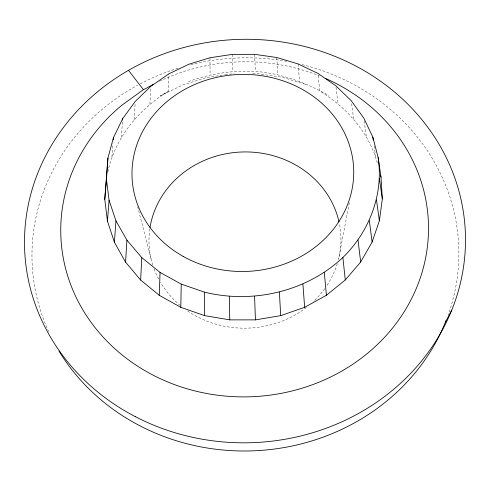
<?xml version="1.0" encoding="UTF-8"?>
<svg xmlns="http://www.w3.org/2000/svg" width="490" height="490" viewBox="0 0 490 490"><rect width="100%" height="100%" fill="white"/><g stroke="black" fill="none" stroke-linecap="round" stroke-linejoin="round"><path stroke-width="0.37" stroke-dasharray="2.45 1.84" d="M107.867 172.014C114.905 137.911 138.774 109.246 168.174 91.495L168.75 73.917M149.903 104.272L150.7 87.869M134.125 119.683L135.111 103.696M121.318 137.371L122.451 121.661M111.928 156.904L112.976 143.613M349.321 202.774L338.51 259.363A96.009 88.114 -1.8 0 0 339.325 223.379M168.174 91.495L160.107 95.979L182.678 84.997L206.798 77.518L224.487 74.823M188.411 81.652C209.787 73.635 232.597 70.205 255.388 71.436C281.597 73.224 306.097 83.024 328.943 95.47M225.229 74.707L234.097 73.69M252.754 73.629L257.232 73.61L282.283 77.267L306.397 84.605M377.269 162.833C368.933 132.312 346.436 107.23 319.743 91.03L318.09 74.89M137.617 206.664L151.214 259.486M374.097 145.971L375.591 156.341M364.168 121.018L366.349 136.777M351.667 103.709L353.658 119.095M336.03 87.294L337.959 103.727M298.061 63.927L299.537 81.291M276.764 57.514L277.897 74.719M254.604 54.317L255.388 71.436M232.162 54.396L232.585 71.509M209.989 57.753L210.069 74.939M302.103 64.607A213.475 196.576 -1.8 0 1 448.13 315.015M48.706 331.681A213.475 196.576 -1.8 0 1 137.543 85.285M140.195 83.864A213.475 196.576 -1.8 0 1 179.132 67.853M190.769 64.631A213.475 196.576 -1.8 0 1 286.65 61.324M337.31 263.669A96.009 88.114 -1.8 0 1 326.487 286.172M324.741 288.665A96.009 88.114 -1.8 0 1 313.392 301.515M306.446 307.42A96.009 88.114 -1.8 0 1 187.596 310.991M180.32 305.521A96.009 88.114 -1.8 0 1 160.493 282.344M158.631 279.024A96.009 88.114 -1.8 0 1 154.025 268.747M152.806 265.206A96.009 88.114 -1.8 0 1 149.805 228.879M159.556 81.242A183.897 167.543 -1.8 0 1 319.394 75.852"/><path stroke-width="0.73" d="M204.581 315.627L204.587 292.175L181.227 284.108L160.052 272.422L141.763 257.593L126.922 240.186L115.946 220.849L109.08 200.257L106.422 179.095L107.935 158.043L113.435 137.708L122.665 118.666L135.252 101.418L150.773 86.381L168.75 73.917L188.668 64.306L209.989 57.753L232.162 54.396L254.604 54.317L276.764 57.514L298.061 63.927L317.943 73.42L335.858 85.799L351.287 100.781L363.752 118.017L372.817 137.084L378.121 157.468L381.012 177.264L382.335 198.958L379.382 220.782L372.124 242.029L360.671 261.997L345.285 279.968L326.413 295.274L304.645 307.322L280.709 315.64L255.443 319.878L229.761 319.872L204.581 315.627L180.804 307.322L159.256 295.305L140.655 280.047L125.569 262.15L114.415 242.268L107.451 221.113L104.762 199.387L107.935 158.043M180.804 307.322L181.227 284.108M159.256 295.305L160.052 272.422M140.655 280.047L141.763 257.593M125.569 262.15L126.922 240.186M114.415 242.268L115.946 220.849M122.555 120.166L122.665 118.666M107.451 221.113L109.08 200.257M113.264 139.926L113.435 137.708M104.762 199.387L106.422 179.095M204.587 292.175C252.754 304.027 306.526 291.734 342.877 257.452C369.313 231.844 383.78 194.181 378.121 157.468M445.41 322.157L451.798 310.011M153.48 84.292A183.897 167.543 -1.8 0 0 146.247 88.298L143.411 89.67L122.231 104.94A183.897 167.543 -1.8 0 0 124.24 356.634A183.897 167.543 -1.8 0 0 397.929 321.042A183.897 167.543 -1.8 0 0 325.648 78.486M128.49 70.346L143.411 89.67M380.448 175.095L381.012 177.264M379.395 178.599L382.335 198.958M372.817 137.084L373.245 140.042M376.461 199.846L379.382 220.782M369.301 220.537L372.124 242.029M358.012 239.965L360.671 261.997M342.877 257.452L345.285 279.968M324.313 272.342L326.413 295.274M302.912 284.065L304.645 307.322M279.386 292.156L280.709 315.64M254.561 296.285L255.443 319.878M229.326 296.291L229.761 319.872M445.974 320.736A213.475 196.576 -1.8 0 1 262.42 450.292A213.475 196.576 -1.8 0 1 58.996 351.067M150.038 227.366A96.009 88.114 -1.8 0 1 242.44 151.974A96.009 88.114 -1.8 0 1 339 221.878M135.295 416.641A220.525 201.751 -1.8 0 0 465.5 239.334A220.525 201.751 -1.8 0 0 134.18 67.179A220.525 201.751 -1.8 0 0 135.295 416.641M183.156 256.386A110.887 98.533 -1.8 0 0 353.615 176.645A110.887 98.533 -1.8 0 0 191.786 85.817A110.887 98.533 -1.8 0 0 183.156 256.386"/></g></svg>
